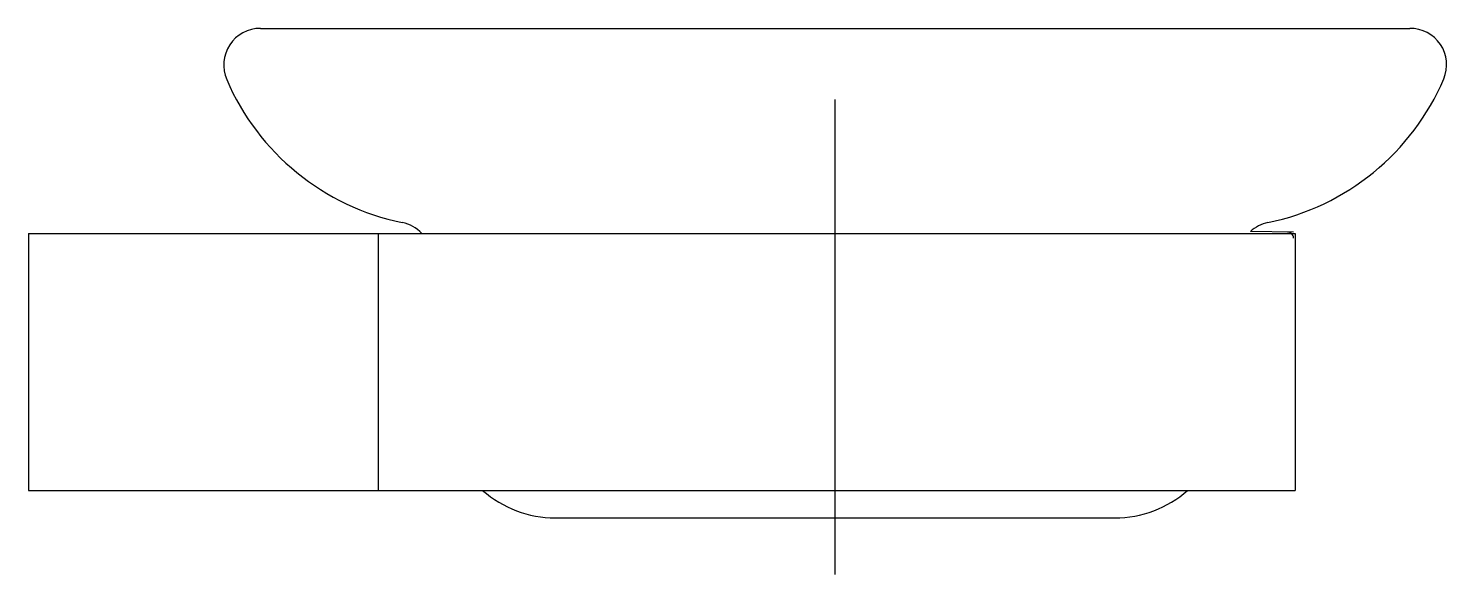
# Model space of a CAD drawing. Extents: x 135.655 to 135.772, y 0.03 to 0.074.
import ezdxf

# ---------------------------------------------------------------- set-up
doc = ezdxf.new("R2010")
doc.units = 0
doc.header["$LTSCALE"] = 0.2
doc.header["$MEASUREMENT"] = 0
doc.linetypes.add('AXES', pattern=[0.54, 0.3, -0.08, 0.08, -0.08])
doc.linetypes.add('CONTINU', pattern=[0])
doc.layers.get('0').update_dxf_attribs({"linetype": 'CONTINUOUS'})
doc.layers.add('DECA_EIXOS', color=5, linetype='AXES')

msp = doc.modelspace()

# ---------------------------------------------------------------- linework, layer by layer
at = {"linetype": 'CONTINU'}
for points in [[(135.6741, 0.07443, 0.539194), (135.67133, 0.07023)], [(135.77133, 0.07029, 0.53919), (135.76853, 0.07443)], [(135.67133, 0.07023, 0.245452), (135.68576, 0.05849)], [(135.75688, 0.05849, 0.246262), (135.77133, 0.07029)], [(135.68736, 0.05759, 0.156449), (135.68576, 0.05849)], [(135.75688, 0.05849, 0.137011), (135.75544, 0.05775)], [(135.75899, 0.05721, 0.414223), (135.75849, 0.05771)], [(135.69236, 0.0365, 0.182285), (135.69833, 0.03424)], [(135.74431, 0.03424, 0.182264), (135.75028, 0.0365)]]:
    msp.add_lwpolyline(points, format="xyb", dxfattribs=at)
for points in [[(135.6741, 0.07443), (135.76853, 0.07443)], [(135.65504, 0.05759), (135.75912, 0.05759)], [(135.65504, 0.05759), (135.65504, 0.0365)], [(135.68378, 0.05759), (135.68378, 0.0365)], [(135.75899, 0.05771), (135.75544, 0.05775)], [(135.75912, 0.05759), (135.75912, 0.0365)], [(135.65504, 0.0365), (135.75912, 0.0365)], [(135.69833, 0.03424), (135.74431, 0.03424)]]:
    msp.add_lwpolyline(points, dxfattribs=at)
at = {"layer": 'DECA_EIXOS'}
msp.add_lwpolyline([(135.72132, 0.02959), (135.72132, 0.0686)], dxfattribs=at)

doc.saveas('drawing.dxf')
